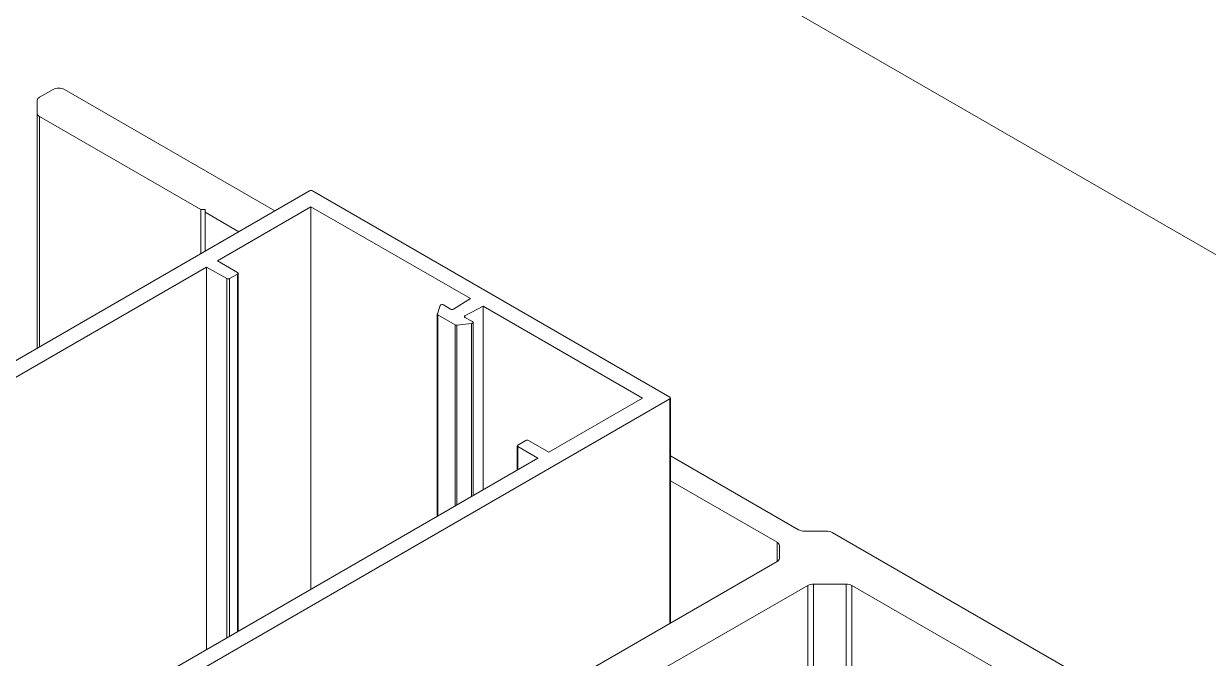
# Model space of a CAD drawing. Header units: millimetres. Extents: x 39 to 459, y 26 to 647.
# Drawn here: x 169.135 to 170.879, y 235.752 to 236.687 of the extents above; entities that cross this region are included whole.
import ezdxf

# ---------------------------------------------------------------- set-up
doc = ezdxf.new("R2010")
doc.units = ezdxf.units.MM
doc.layers.add('ANTET', color=7, linetype='Continuous')

# ---------------------------------------------------------------- blocks, each defined once
blk = doc.blocks.new('Kayıt Montajı')
at = {"color": 7, "linetype": 'Continuous', "lineweight": 15}
for p, q in [((11308.7928, 2117.2258), (11300.5702, 2121.9726)), ((11304.7285, 2118.8045), (11304.7483, 2118.8159)), ((11305.075, 2118.6371), (11304.7653, 2118.8159)), ((11304.725, 2118.7808), (11304.725, 2118.7996)), ((11304.725, 2118.7808), (11304.725, 2118.4351)), ((11304.9658, 2118.639), (11304.7285, 2118.7759)), ((11305.1259, 2118.6666), (11303.8043, 2117.9036)), ((11305.6562, 2118.3629), (11305.1302, 2118.6666)), ((11304.9721, 2118.639), (11304.9658, 2118.639)), ((11304.9658, 2118.639), (11304.9658, 2118.5741)), ((11304.9721, 2118.639), (11304.9721, 2118.6353)), ((11305.0219, 2118.6065), (11304.9721, 2118.6353)), ((11304.9721, 2118.6353), (11304.9721, 2118.5778)), ((11305.128, 2118.6433), (11304.9902, 2118.5637)), ((11305.3626, 2118.5079), (11305.128, 2118.6433)), ((11305.128, 2118.6433), (11305.128, 2118.08)), ((11304.9902, 2118.5637), (11305.0199, 2118.5465)), ((11304.9742, 2118.5545), (11303.8871, 2117.9269)), ((11305.0039, 2118.5374), (11304.9742, 2118.5545)), ((11304.9742, 2118.5545), (11304.9742, 2117.9912)), ((11305.0207, 2118.018), (11305.0207, 2118.5453)), ((11305.0199, 2118.5441), (11305.0082, 2118.5374)), ((11305.314, 2118.4856), (11305.3181, 2118.4979)), ((11305.3233, 2118.4987), (11305.3334, 2118.4925)), ((11305.3378, 2118.4925), (11305.3626, 2118.5079)), ((11305.3814, 2118.497), (11305.3547, 2118.4827)), ((11305.6159, 2118.3616), (11305.3814, 2118.497)), ((11305.3814, 2118.497), (11305.3814, 2118.2262)), ((11305.3139, 2118.4853), (11305.3139, 2118.1873)), ((11305.3401, 2118.4695), (11305.3148, 2118.484)), ((11305.3547, 2118.4802), (11305.3656, 2118.4743)), ((11305.3641, 2118.4714), (11305.3428, 2118.469)), ((11305.3665, 2118.2176), (11305.3665, 2118.4731)), ((11304.3347, 2117.5975), (11305.6562, 2118.3604)), ((11305.4781, 2118.282), (11305.6159, 2118.3616)), ((11305.6571, 2118.0302), (11305.6571, 2118.3616)), ((11305.4316, 2118.2912), (11305.4316, 2118.2552)), ((11305.4324, 2118.2924), (11305.4441, 2118.2992)), ((11305.4621, 2118.2728), (11305.4324, 2118.29)), ((11305.4484, 2118.2992), (11305.4781, 2118.282)), ((11304.375, 2117.6452), (11305.4621, 2118.2728)), ((11305.6571, 2118.2766), (11305.8458, 2118.1677)), ((11305.6571, 2118.2398), (11305.814, 2118.1493)), ((11305.8867, 2118.1656), (11305.8543, 2118.1656)), ((11305.8952, 2118.1636), (11306.4454, 2117.846)), ((11305.8175, 2118.1444), (11305.8175, 2118.1256)), ((11305.814, 2118.1208), (11305.0517, 2117.6807)), ((11305.8593, 2118.0857), (11305.6123, 2117.9431)), ((11305.8593, 2118.0857), (11305.8593, 2117.1058)), ((11305.8678, 2118.0877), (11305.9157, 2118.0877)), ((11305.8678, 2118.0877), (11305.8678, 2117.1079)), ((11305.9157, 2118.0877), (11305.9157, 2117.1079)), ((11305.9242, 2118.0857), (11306.1325, 2117.9654)), ((11305.9242, 2118.0857), (11305.9242, 2117.1058))]:
    blk.add_line(p, q, dxfattribs=at)
at = {"color": 8, "linetype": 'Continuous', "lineweight": 15}
for p, q in [((11304.7285, 2118.7759), (11304.7285, 2118.4371)), ((11305.0039, 2118.5374), (11305.0039, 2118.0083)), ((11305.0082, 2118.5374), (11305.0082, 2118.0108)), ((11305.0199, 2118.5441), (11305.0199, 2118.0175)), ((11305.3148, 2118.484), (11305.3148, 2118.1878)), ((11305.3547, 2118.4827), (11305.3547, 2118.4802)), ((11305.3401, 2118.4695), (11305.3401, 2118.2024)), ((11305.3428, 2118.469), (11305.3428, 2118.2039)), ((11305.3641, 2118.4714), (11305.3641, 2118.2162)), ((11305.6562, 2118.3604), (11305.6562, 2118.0297)), ((11305.4324, 2118.29), (11305.4324, 2118.2557)), ((11305.814, 2118.1493), (11305.814, 2118.1208))]:
    blk.add_line(p, q, dxfattribs=at)
at = {"color": 7, "linetype": 'Continuous', "lineweight": 15, "flags": 128}
for points in [[(11305.3547, 2118.4827), (11305.3543, 2118.4824), (11305.354, 2118.4821), (11305.3538, 2118.4818), (11305.3538, 2118.4814), (11305.3538, 2118.4811), (11305.354, 2118.4807), (11305.3543, 2118.4804), (11305.3547, 2118.4802)], [(11305.3656, 2118.4743), (11305.3661, 2118.474), (11305.3664, 2118.4735), (11305.3665, 2118.4731), (11305.3664, 2118.4726), (11305.3661, 2118.4722), (11305.3655, 2118.4718), (11305.3649, 2118.4715), (11305.3641, 2118.4714)]]:
    blk.add_lwpolyline(points, dxfattribs=at)
at = {"color": 7, "linetype": 'Continuous', "lineweight": 15}
for centre, radius, start, end in [((11304.7568, 2118.7995), 0.0184, 62.613, 117.3876), ((11304.731, 2118.799), 0.00604, 114.378, 174.3068), ((11304.731, 2118.7814), 0.00603, 185.6771, 245.6305), ((11305.128, 2118.6625), 0.00461, 62.6292, 117.3757), ((11305.0194, 2118.5453), 0.00131, 290.8081, 69.1771), ((11305.0061, 2118.5415), 0.00461, 242.6073, 297.3976), ((11305.3212, 2118.4955), 0.00384, 56.6964, 142.1024), ((11305.3153, 2118.4853), 0.00136, 167.4226, 248.3514), ((11305.3356, 2118.4965), 0.00456, 241.2696, 298.7447), ((11305.3422, 2118.4735), 0.00455, 242.5091, 277.4929), ((11305.6558, 2118.3616), 0.00131, 290.8081, 69.1771), ((11305.4329, 2118.2912), 0.00131, 110.7564, 249.2289), ((11305.4462, 2118.2951), 0.00461, 62.626, 117.3789), ((11305.8539, 2118.183), 0.0173, 241.964, 271.1326), ((11305.8871, 2118.1483), 0.0173, 61.9574, 91.1524), ((11305.8115, 2118.1438), 0.00603, 5.6743, 65.6333), ((11305.8115, 2118.1262), 0.00604, 294.3783, 354.3031), ((11305.8674, 2118.0704), 0.0173, 88.8571, 118.0383), ((11305.916, 2118.0704), 0.0173, 61.9574, 91.1524)]:
    blk.add_arc(centre, radius, start, end, dxfattribs=at)

msp = doc.modelspace()

# ---------------------------------------------------------------- block references
at = {"layer": 'ANTET', "color": 0}
msp.add_blockref('Kayıt Montajı', (-11135.5698, -1882.2259), dxfattribs=at)

doc.saveas('drawing.dxf')
